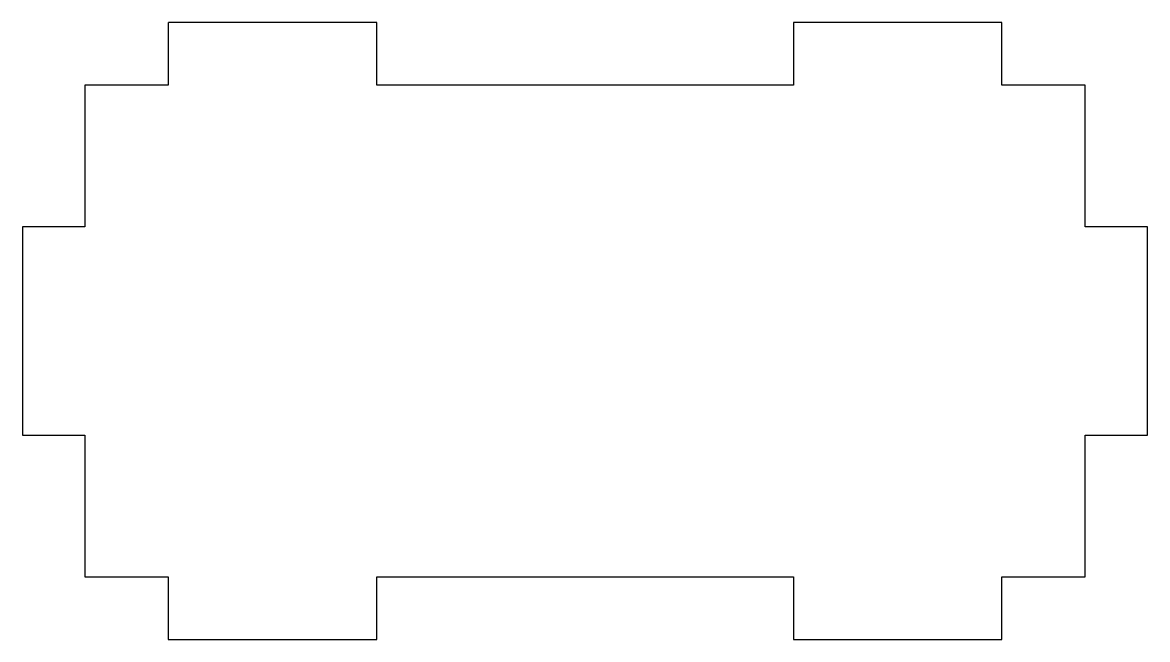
# Model space of a CAD drawing. Extents: x 0 to 54, y -3 to 26.6.
import ezdxf

# ---------------------------------------------------------------- set-up
doc = ezdxf.new("R2010")
doc.units = 0
doc.layers.get('0').update_dxf_attribs({"linetype": 'continuous'})

# ---------------------------------------------------------------- blocks, each defined once
blk = doc.blocks.new('PAD008')
at = {"color": 0}
for p, q in [((17, 26.6), (7, 26.6)), ((7, 26.6), (7, 23.6)), ((17, 23.6), (17, 26.6)), ((47, 26.6), (37, 26.6)), ((37, 26.6), (37, 23.6)), ((47, 23.6), (47, 26.6)), ((3, 23.6), (3, 16.8)), ((7, 23.6), (3, 23.6)), ((37, 23.6), (17, 23.6)), ((51, 23.6), (47, 23.6)), ((51, 16.8), (51, 23.6)), ((3, 16.8), (0, 16.8)), ((0, 16.8), (0, 6.8)), ((54, 16.8), (51, 16.8)), ((54, 6.8), (54, 16.8)), ((0, 6.8), (3, 6.8)), ((3, 6.8), (3, 0)), ((51, 0), (51, 6.8)), ((51, 6.8), (54, 6.8)), ((3, 0), (7, 0)), ((7, 0), (7, -3)), ((17, -3), (17, 0)), ((17, 0), (37, 0)), ((37, 0), (37, -3)), ((47, -3), (47, 0)), ((47, 0), (51, 0)), ((7, -3), (17, -3)), ((37, -3), (47, -3))]:
    blk.add_line(p, q, dxfattribs=at)

msp = doc.modelspace()

# ---------------------------------------------------------------- block references
at = {"color": 0}
msp.add_blockref('PAD008', (0, 0), dxfattribs=at)

doc.saveas('drawing.dxf')
